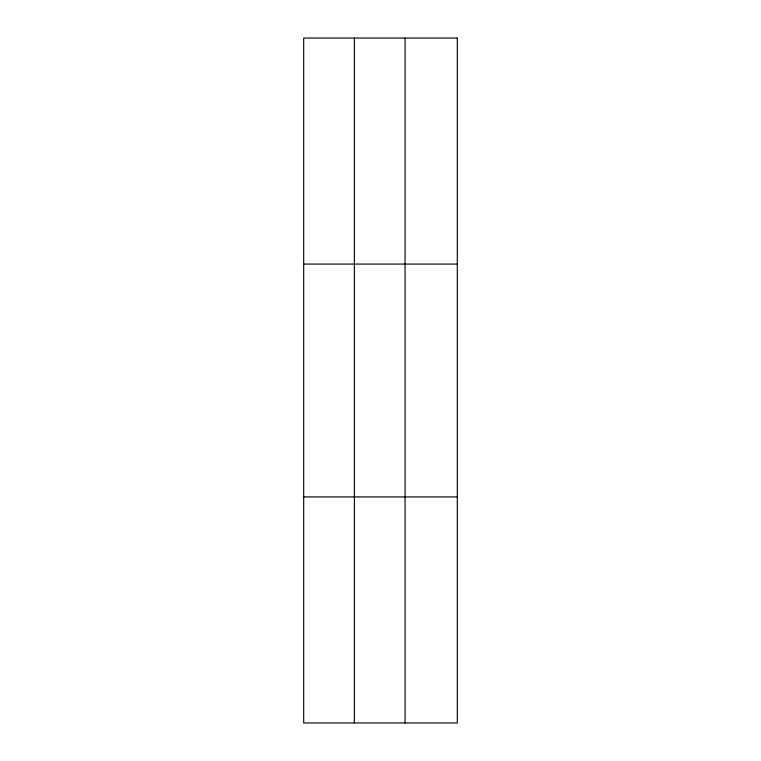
<?xml version="1.0" encoding="UTF-8"?>
<svg xmlns="http://www.w3.org/2000/svg" width="761" height="761" viewBox="0 0 761 761"><rect width="100%" height="100%" fill="white"/><g stroke="black" fill="none" stroke-linecap="round" stroke-linejoin="round"><path stroke-width="1.14" d="M354.388 38.05L354.388 722.95M405.08 38.05L405.08 722.95M303.696 264.067L457.304 264.067M303.696 496.933L457.304 496.933M457.304 38.05L457.304 722.95L303.696 722.95L303.696 38.05L457.304 38.05"/></g></svg>
